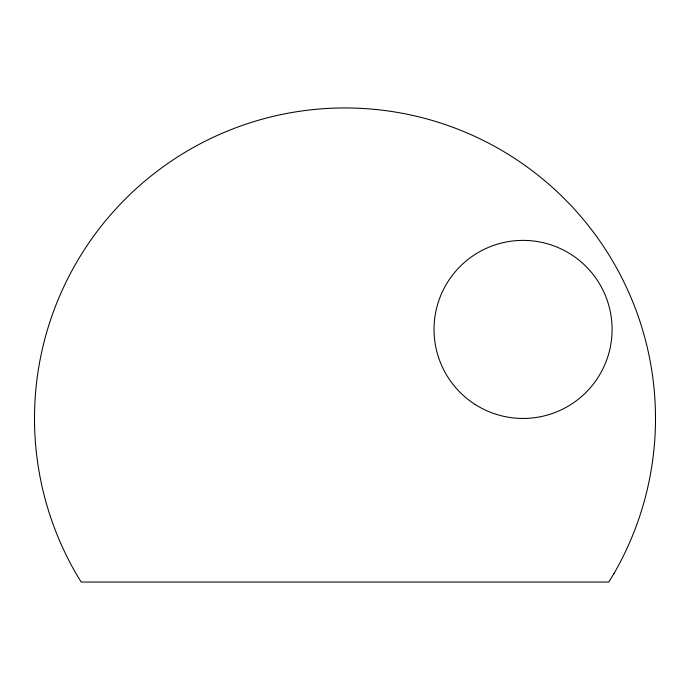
<?xml version="1.0" encoding="UTF-8"?>
<svg xmlns="http://www.w3.org/2000/svg" width="690" height="690" viewBox="0 0 690 690"><rect width="100%" height="100%" fill="white"/><g stroke="black" fill="none" stroke-linecap="round" stroke-linejoin="round"><path stroke-width="1.03" d="M613.902 573.701L608.787 582.05L81.213 582.05L76.098 573.701A310.5 310.5 0 0 1 345 107.951A310.5 310.5 0 0 1 613.902 573.701M475.134 404.452A89.036 89.036 0 0 0 612.004 333.417A89.036 89.036 0 0 0 482.051 250.392A89.036 89.036 0 0 0 475.134 404.452"/></g></svg>
